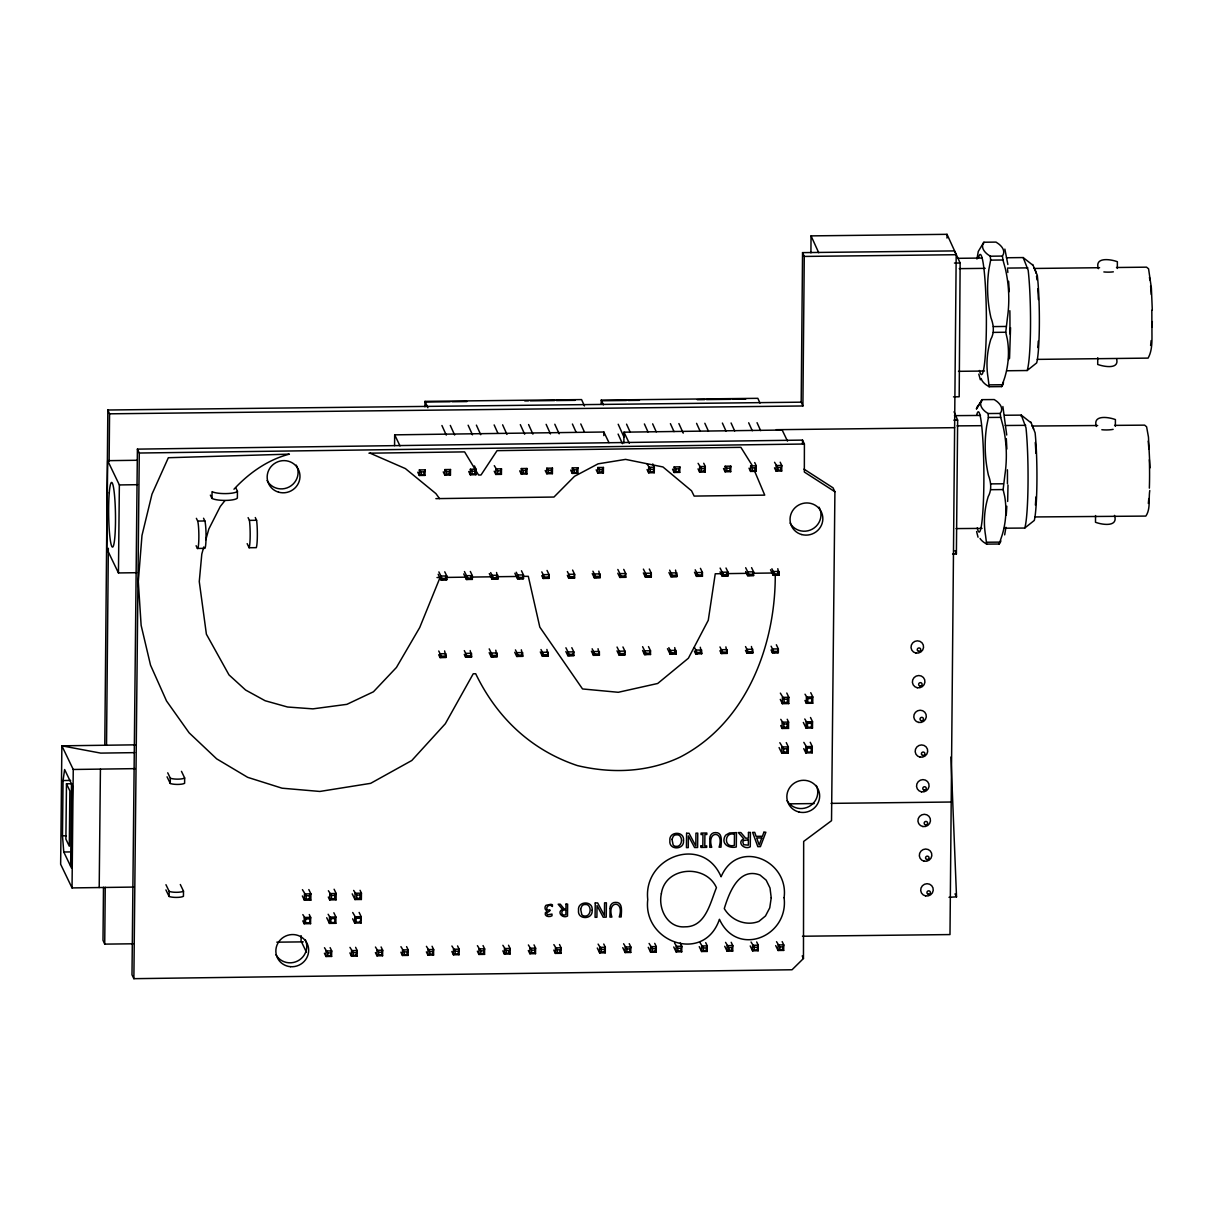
<?xml version="1.0" encoding="UTF-8"?>
<svg xmlns="http://www.w3.org/2000/svg" width="1213" height="1213" viewBox="0 0 1213 1213"><rect width="100%" height="100%" fill="white"/><g stroke="black" fill="none" stroke-linecap="round" stroke-linejoin="round"><path stroke-width="1.5" d="M802.506 443.852L802.521 440.107L137.403 449.128L131.99 974.782L133.87 978.679L792.044 969.763L803.461 958.497L803.673 841.428L831.527 820.685L834.908 491.75L833.043 487.838L803.992 469.128M802.521 440.107L804.401 444.019L804.34 472.039L834.908 491.75M1001.68 386.598L1004.682 377.774A148.274 110.459 -6.6 0 0 1007.321 339.155L1005.744 332.241L1007.457 317.654A148.274 140.086 14.6 0 0 1005.365 268.74L1002.954 259.991L1002.423 256.064L1003.378 254.199A166.287 33.221 0.4 0 0 998.663 243.919L996.009 242.1L983.864 242.236L982.894 244.101A166.287 33.206 0.4 0 0 987.609 254.381L990.278 256.216L990.642 260.128L988.959 268.937A148.274 140.071 14.7 0 0 990.96 317.836C993.644 324.796 994.599 332.589 990.794 339.337A148.274 110.474 -6.5 0 0 988.095 377.956L989.156 386.735L1001.68 386.598L1002.878 384.733A148.274 29.628 0.4 0 0 1003.394 382.14M810.921 252.85L811.042 235.883L947.019 234.321L960.135 262.994L959.18 396.787L953.509 396.848M947.004 238.082L947.019 234.321M1097.75 357.744L1097.704 364.446C1103.239 366.508 1119.341 369.783 1116.673 359.2M1098.387 268.664C1094.232 256.519 1111.184 259.339 1117.37 261.735L1117.325 268.452M103.484 887.279L102.999 940.318L104.727 944.123L133.096 943.79M104.788 745.237L107.836 410.009L801.187 402.17L802.9 405.976L109.564 413.815L107.836 410.009M104.727 944.123L105.243 887.294M106.532 745.252L108.336 548.276M109.125 461.167L109.564 413.815M424.944 406.764L425.005 401.367L581.573 399.593L584.469 405.976M601.223 403.702L601.254 400.093L757.837 398.319L760.005 403.11M602.103 404.46L602.133 400.76L626.469 400.487M801.187 402.17L802.551 252.622L954.464 250.909L956.193 254.715L949.991 934.571L802.49 936.239M802.9 405.976L804.264 256.428L802.551 252.622M952.599 554.007L956.39 553.977L957.648 420.138L954.055 411.768M1095.551 515.555L1095.491 522.257C1101.662 524.668 1118.613 527.549 1114.504 515.404M1096.4 426.46C1092.291 414.315 1109.243 417.181 1115.414 419.592L1115.354 426.309M62.485 835.848L63.061 780.535L64.623 769.542L72.416 785.721L71.567 868.205L63.773 852.011L62.485 835.848L66.275 835.802M66.472 783.81L65.896 839.123L69.308 846.204L69.869 790.876L66.472 783.81L72.083 783.734M70.642 866.279L71.491 783.795M134.067 887.067L72.037 887.916L73.25 769.482L61.863 745.828L135.629 744.827M99.208 887.537L100.421 769.103M136.811 460.273L107.669 460.667L106.759 548.67L118.449 572.945L136.66 572.703M118.449 572.945L119.359 484.942L107.669 460.667M133.87 978.679L139.283 453.025L137.403 449.128M180.312 884.504L183.497 891.146L183.451 896.255A7.809 1.713 0.6 0 1 176.78 897.408A7.809 1.713 0.6 0 1 169.092 896.452L169.153 891.343L165.954 884.702M181.48 771.347L184.664 777.988L184.619 783.264A7.824 1.713 0.6 0 1 177.947 784.417A7.824 1.713 0.6 0 1 170.26 783.462L170.32 778.185L167.728 772.802M212.002 498.407L212.063 491.614A13.176 2.896 0.6 0 0 225.8 493.6A13.176 2.896 0.6 0 0 237.445 491.265L237.369 498.058A13.176 2.896 0.6 0 1 225.724 500.408A13.176 2.896 0.6 0 1 212.002 498.407L210.365 495.131M301.127 935.648L301.067 941.03L306.389 952.084M302.795 920.894L304.16 923.73L305.54 922.881L305.585 918.954L302.856 914.617M302.371 895.967L304.418 900.243L306.146 899.03L306.192 895.77L302.431 889.66M310.831 900.152L304.418 900.243L304.478 893.936L310.892 893.845L310.831 900.152L309.451 898.985L309.482 895.725L310.892 893.845L308.83 889.569M310.573 923.654L304.16 923.73L304.22 917.453L310.634 917.362L310.573 923.654L309.542 922.82L310.634 917.362L309.27 914.526M324.417 953.251L325.979 956.496L327.722 955.632L327.753 952.948L324.478 947.717M331.619 956.42L325.979 956.496L326.039 950.977L331.68 950.901L331.619 956.42L330.467 955.601L331.68 950.901L330.118 947.641M326.706 917.725L329.436 923.396L330.815 922.532L330.846 918.605L328.132 914.268M328.314 897.044L329.693 899.894L331.422 898.681L331.452 895.437L328.389 890.736M336.092 899.803L329.693 899.894L329.754 893.587L336.168 893.496L336.092 899.803L334.727 898.636L334.758 895.391L336.168 893.496L334.106 889.235M335.834 923.305L329.436 923.396L329.496 917.104L335.91 917.013L335.834 923.305L334.818 922.486L334.849 918.559L335.91 917.013L333.863 912.767M349.905 952.902L351.467 956.162L353.21 955.298L353.241 952.614L349.966 947.383M352.665 918.802L354.712 923.048L356.076 922.198L356.122 918.271L352.725 912.51M357.107 956.087L351.467 956.162L351.527 950.628L357.168 950.552L357.107 956.087L355.955 955.253L357.168 950.552L355.606 947.308M352.225 893.86L354.969 899.546L356.698 898.348L356.728 895.088L353.65 890.403M361.368 899.47L354.969 899.546L355.03 893.253L361.429 893.162L361.368 899.47L359.988 898.302L360.034 895.042L361.429 893.162L360.064 890.312M361.11 922.957L354.712 923.048L354.772 916.755L361.171 916.679L361.11 922.957L360.094 922.138L361.171 916.679L359.124 912.419M375.393 952.569L376.955 955.814L378.699 954.949L378.729 952.266L375.454 947.035M382.595 955.738L376.955 955.814L377.016 950.279L382.656 950.204L382.595 955.738L381.443 954.904L382.656 950.204L381.094 946.959M394.559 445.626L394.68 434.845L603.847 432.01L608.971 442.639M400.881 952.22L402.443 955.465L404.187 954.601L404.217 951.917L400.942 946.686M408.084 955.389L402.443 955.465L402.504 949.931L408.144 949.855L408.084 955.389L406.931 954.57L408.144 949.855L406.582 946.61M419.38 469.931L419.319 475.466L424.959 475.39L425.02 469.856L419.38 469.931L421.093 471.918L421.063 474.601L419.319 475.466L417.757 472.221M424.959 475.39L423.807 474.571L425.02 469.856M426.37 951.871L427.931 955.116L429.675 954.252L429.705 951.568L426.43 946.337M433.572 955.04L427.931 955.116L427.992 949.597L433.632 949.506L433.572 955.04L432.419 954.222L433.632 949.506L432.071 946.261M438.697 654.777L440.031 657.537L441.911 657.34L438.742 651.002M438.166 574.28L440.835 579.814L442.715 579.617L438.879 571.899M444.868 469.583L444.807 475.117L450.448 475.041L450.508 469.507L444.868 469.583L446.581 471.569L446.551 474.253L444.807 475.117L443.245 471.872M450.448 475.041L449.295 474.222L449.326 471.539L450.508 469.507M451.858 951.523L453.419 954.783L455.163 953.903L455.193 951.219L451.918 946.004M459.06 954.707L453.419 954.783L453.48 949.248L459.121 949.173L459.06 954.707L457.908 953.873L459.121 949.173L457.559 945.913M464.261 654.398L465.595 657.173L467.475 656.976L464.306 650.638M463.73 573.931L466.399 579.465L468.279 579.268L464.443 571.55M475.936 474.708L474.783 473.874L474.814 471.19L475.996 469.173L470.356 469.249L470.295 474.783L475.936 474.708L475.996 469.173L474.435 465.913M468.734 471.523L470.295 474.783L472.039 473.904L472.069 471.22L470.356 469.249M477.346 951.189L478.908 954.434L480.651 953.57L480.682 950.886L477.406 945.655M484.548 954.358L478.908 954.434L478.968 948.9L484.609 948.824L484.548 954.358L483.396 953.524L484.609 948.824L483.047 945.579M489.173 652.655L491.159 656.794L493.039 656.597L489.203 648.879M489.294 573.582L491.962 579.117L493.843 578.919L490.674 572.581M494.222 471.19L495.783 474.435L497.527 473.57L497.557 470.887L494.282 465.656M501.424 474.359L500.272 473.525L501.485 468.825L495.844 468.9L495.783 474.435L501.424 474.359L501.485 468.825M502.834 950.84L504.396 954.085L506.139 953.221L506.17 950.537L502.895 945.306M508.474 950.765L510.036 954.009L504.396 954.085L504.456 948.551L510.097 948.475L510.036 954.009L508.884 953.175L510.097 948.475L508.535 945.23M514.737 652.291L516.723 656.43L518.618 656.233L515.434 649.895M514.873 573.249L517.526 578.768L519.407 578.571L516.238 572.233M521.332 468.552L521.287 474.086L526.912 474.01L526.973 468.476L521.332 468.552L523.046 470.538L523.015 473.222L521.287 474.086L519.71 470.841M526.912 474.01L525.76 473.176L525.79 470.492L526.973 468.476M528.322 950.492L529.884 953.736L531.628 952.872L531.658 950.188L528.383 944.957M535.524 953.661L529.884 953.736L529.945 948.202L535.585 948.126L535.524 953.661L534.372 952.842L535.585 948.126L534.023 944.882M540.301 651.912L542.302 656.066L544.182 655.869L540.998 649.531M541.771 575.659L543.09 578.419L544.971 578.222L541.802 571.884M546.82 468.203L546.775 473.737L552.4 473.661L552.461 468.127L546.82 468.203L548.534 470.189L548.519 472.873L546.775 473.737L545.198 470.492M552.4 473.661L551.248 472.843L551.278 470.159L552.461 468.127M553.81 950.143L555.372 953.388L557.116 952.523L557.146 949.84L553.871 944.609M561.013 953.312L555.372 953.388L555.433 947.869L561.073 947.793L561.013 953.312L559.86 952.493L561.073 947.793L559.511 944.533M565.865 651.548L567.866 655.702L569.746 655.505L565.91 647.772M567.335 575.311L568.654 578.085L570.55 577.873L567.366 571.535M572.309 467.869L572.263 473.388L577.888 473.313L577.949 467.793L572.309 467.869L574.022 469.84L574.007 472.524L572.263 473.388L570.686 470.144M577.888 473.313L576.736 472.494L576.766 469.81L577.949 467.793M591.428 651.184L593.43 655.323L595.31 655.126L592.141 648.788M592.232 573.582L594.234 577.737L596.114 577.54L592.93 571.202M597.797 467.521L597.751 473.055L603.377 472.979L603.437 467.445L597.797 467.521L599.51 469.492L599.495 472.191L597.751 473.055L596.174 469.795M603.377 472.979L602.224 472.145L602.255 469.461L603.437 467.445M603.816 435.603L603.847 432.01M597.281 948.02L599.631 952.887L601.375 952.023L601.39 949.339L598.115 944.108M605.272 952.812L599.631 952.887L599.677 947.353L605.317 947.277L605.272 952.812L604.104 951.993L605.317 947.277L603.756 944.032M617.008 650.82L618.994 654.959L620.874 654.762L617.038 647.045M617.796 573.233L619.798 577.388L621.678 577.191L617.842 569.473M623.861 442.957L623.982 432.177L782.173 430.039L787.495 441.092M622.769 947.671L625.12 952.539L626.863 951.674L626.878 948.991L623.603 943.759M630.76 952.463L625.12 952.539L625.165 947.019L630.805 946.944L630.76 952.463L629.592 951.644L630.805 946.944L629.244 943.684M642.602 646.681L646.453 654.398L644.558 654.595L642.572 650.441M643.36 572.9L645.361 577.039L647.242 576.842L643.406 569.124M647.06 469.552L648.621 472.797L650.365 471.933L650.395 469.249L647.12 464.018M654.262 472.721L648.621 472.797L648.682 467.278L654.323 467.202L654.262 472.721L653.11 471.902L654.323 467.202L652.761 463.942M648.258 947.323L650.608 952.205L652.351 951.341L652.367 948.642L649.091 943.426M656.248 952.129L650.608 952.205L650.653 946.671L656.294 946.595L656.248 952.129L655.081 951.295L656.294 946.595L654.732 943.35M668.833 647.681L672.017 654.034L670.137 654.232L667.468 648.697M668.939 572.551L670.925 576.691L672.806 576.493L669.637 570.155M674.17 466.929L674.11 472.464L679.75 472.388L679.811 466.853L674.17 466.929L675.884 468.9L675.853 471.599L674.11 472.464L672.548 469.204M679.75 472.388L678.598 471.554L679.811 466.853M673.746 946.989L676.096 951.856L677.84 950.992L677.855 948.308L674.58 943.077M681.736 951.78L676.096 951.856L676.141 946.322L681.782 946.246L681.736 951.78L680.569 950.947L681.782 946.246L680.22 943.001M694.412 647.317L697.581 653.655L695.701 653.852L694.367 651.093M694.503 572.202L696.489 576.342L698.385 576.145L695.201 569.807M698.036 468.87L699.598 472.115L701.341 471.251L701.372 468.567L698.097 463.336M705.238 472.039L699.598 472.115L699.658 466.58L705.299 466.505L705.238 472.039L704.086 471.205L705.299 466.505L703.737 463.26M699.234 946.64L701.584 951.508L703.328 950.643L703.343 947.96L700.068 942.728M707.224 951.432L701.584 951.508L701.63 945.973L707.27 945.897L707.224 951.432L706.057 950.598L707.27 945.897L705.708 942.653M719.976 646.954L723.145 653.291L721.265 653.489L719.931 650.729M720.067 571.854L722.069 575.993L723.949 575.796L720.113 568.078M725.147 466.232L725.086 471.766L730.726 471.69L730.787 466.156L725.147 466.232L726.86 468.218L726.83 470.902L725.086 471.766L723.524 468.521M730.726 471.69L729.574 470.871L730.787 466.156M724.722 946.292L727.072 951.159L728.816 950.295L728.831 947.611L725.556 942.38M732.713 951.083L727.072 951.159L727.118 945.624L732.758 945.549L732.713 951.083L731.545 950.264L732.758 945.549L731.196 942.304M745.495 650.35L746.829 653.125L748.709 652.928L745.54 646.59M745.631 571.505L747.633 575.659L749.513 575.462L745.677 567.729M756.215 471.341L755.062 470.523L755.093 467.839L756.275 465.807L750.635 465.883L750.574 471.417L756.215 471.341L756.275 465.807L754.713 462.562M749.012 468.173L750.574 471.417L752.318 470.553L752.348 467.869L750.635 465.883M750.21 945.943L752.56 950.825L754.304 949.946L754.334 947.262L751.044 942.031M758.201 950.734L752.56 950.825L752.606 945.291L758.246 945.215L758.201 950.734L757.033 949.915L758.246 945.215L756.685 941.955M771.074 649.986L772.393 652.761L774.288 652.549L771.104 646.211M770.528 569.776L773.197 575.311L775.077 575.114L771.908 568.776M774.501 467.824L776.062 471.084L777.806 470.204L777.836 467.521L774.561 462.289M781.703 470.993L776.062 471.084L776.123 465.549L781.763 465.474L781.703 470.993L780.55 470.174L781.763 465.474L780.202 462.214M775.698 945.594L778.049 950.476L779.792 949.612L779.823 946.928L776.532 941.697M779.08 747.572L781.824 753.258L783.568 752.06L783.598 748.815L779.838 742.705M780.717 725.617L782.082 728.467L783.81 727.254L783.856 724.025L780.778 719.339M780.277 699.401L782.34 703.676L784.068 702.463L784.098 699.234L780.353 693.123M783.689 950.401L778.049 950.476L778.094 944.942L783.734 944.866L783.689 950.401L782.521 949.567L783.734 944.866L782.173 941.622M788.253 753.182L781.824 753.258L781.9 746.981L788.314 746.89L788.253 753.182L786.873 752.015L786.919 748.77L788.314 746.89L786.267 742.614M788.511 728.376L782.082 728.467L782.142 722.19L788.571 722.099L788.511 728.376L787.131 727.224L787.161 723.979L788.571 722.099L787.207 719.248M788.768 703.585L782.34 703.676L782.4 697.384L788.829 697.308L788.768 703.585L787.389 702.418L787.419 699.188L788.829 697.308L786.782 693.032M803.764 748.648L805.811 752.909L807.191 752.045L807.236 748.118L803.84 742.371M803.34 722.448L806.069 728.118L807.449 727.254L807.494 723.327L804.765 718.991M804.962 700.477L806.327 703.313L807.706 702.463L807.737 698.536L805.023 694.2M812.225 752.818L805.811 752.909L805.887 746.617L812.285 746.526L812.225 752.818L811.194 751.999L811.239 748.072L812.285 746.526L810.239 742.28M812.483 728.027L806.069 728.118L806.129 721.826L812.543 721.735L812.483 728.027L811.452 727.209L811.497 723.266L812.543 721.735L810.496 717.49M812.74 703.237L806.327 703.313L806.387 697.035L812.801 696.944L812.74 703.237L811.709 702.403L811.755 698.476L812.801 696.944L810.754 692.699M999.163 544.015L1002.135 535.176A148.274 110.686 -6 0 0 1004.713 496.496L1003.136 489.582L1004.895 474.996A148.274 140.071 13.8 0 0 1003.075 426.112L1000.71 417.363L1000.209 413.436L1001.241 411.586A166.287 32.948 0.5 0 0 996.843 401.382L994.235 399.562L982.09 399.653L981.059 401.503A166.287 32.933 0.6 0 0 985.456 411.707L988.064 413.542L988.383 417.454L986.654 426.233A148.274 140.071 13.9 0 0 988.398 475.132C991.036 482.092 991.961 489.885 988.186 496.633A148.274 110.701 -5.9 0 0 985.532 535.297L986.639 544.106L999.163 544.015L1000.422 542.15A148.274 29.385 0.5 0 0 1000.861 540.877M1010.55 327.646L1009.534 358.472M1007.654 501.454L1008.003 485.018M1152.35 321.581C1150.955 333.423 1154.079 347.449 1148.089 358.108L1037.267 359.382M1149.772 490.537C1148.408 498.77 1150.773 508.929 1145.845 516.086L1034.962 516.95M981.529 401.533L982.09 399.653M983.288 244.116L983.864 242.236M775.259 574.81C775.501 645.907 746.192 723.084 680.008 757.17C647.833 772.438 611.686 773.727 577.388 765.585C530.976 750.059 496.86 717.535 475.693 673.746L473.237 673.776L445.323 723.736L411.798 760.506L370.647 783.34L319.838 791.452L282.053 788.192L247.679 777.336L216.687 758.868L189.122 732.819L166.53 700.978L150.533 665.164L141.133 625.362L138.297 581.588L141.982 535.449L151.989 494.161L168.349 457.726L289.391 454.132C267.861 459.666 248.908 473.1 233.973 489.218M1004.667 534.888L1005.941 527.261M976.935 259.051L978.285 251.44L983.364 242.979M203.799 546.942L201.798 554.083L199.266 581.573L206.392 634.202L228.984 674.883L245.602 690.03L265.131 700.735L287.572 707.012L312.909 708.862L346.873 704.344L373.437 691.789L396.439 667.453L419.713 627.546L440.061 577.509L436.998 577.54M205.801 539.785L208.803 529.065L220.281 506.473L224.845 500.726M1020.997 416.12L1021.316 415.119L1004.607 415.255M1030.701 422.564L1021.316 415.119L1025.986 427.764A58.482 5.004 89.5 0 1 1025.046 527.033L1024.727 528.049L1004.303 528.201M445.459 576.963L446.793 579.723L440.835 579.814L440.865 576.039L446.763 575.963L446.793 579.723L445.99 579.571L446.763 575.963L444.762 571.808M445.99 657.461L440.031 657.537L440.061 653.762L445.959 653.686L445.99 657.461L444.625 650.926M471.023 576.615L472.357 579.389L466.399 579.465L466.429 575.69L472.327 575.614L472.357 579.389L471.554 579.223L472.327 575.614L470.326 571.459M471.554 657.082L465.595 657.173L465.64 653.398L471.523 653.322L471.554 657.082L470.204 650.547M496.587 576.266L497.921 579.041L491.962 579.117L491.993 575.341L497.891 575.265L497.921 579.041L496.572 572.506M497.118 656.718L491.159 656.794L491.204 653.034L497.103 652.943L497.118 656.718L495.768 650.183M523.485 578.692L517.526 578.768L517.572 574.992L523.455 574.917L523.485 578.692L522.697 578.525L523.455 574.917L521.469 570.777M522.682 656.354L516.723 656.43L516.768 652.655L522.667 652.579L522.682 656.354L521.332 649.819M549.049 578.343L543.09 578.419L543.136 574.659L549.034 574.568L549.049 578.343L548.261 578.176L549.034 574.568L547.033 570.428M548.261 655.99L542.302 656.066L542.332 652.291L548.231 652.215L548.261 655.99L546.896 649.44M574.613 577.995L568.654 578.085L568.7 574.31L574.598 574.234L574.613 577.995L573.825 577.843L574.598 574.234L572.597 570.08M573.825 655.611L567.866 655.702L567.896 651.927L573.794 651.851L573.825 655.611L573.021 654.292L573.794 651.851L571.808 647.697M600.192 577.646L594.234 577.737L594.264 573.961L600.162 573.885L600.192 577.646L598.828 571.111M599.389 655.247L593.43 655.323L593.475 651.563L599.358 651.472L599.389 655.247L598.039 648.712M625.756 577.312L619.798 577.388L619.828 573.613L625.726 573.537L625.756 577.312L624.953 575.978L625.726 573.537L623.74 569.382M624.953 654.884L618.994 654.959L619.039 651.184L624.938 651.108L624.953 654.884L624.164 654.717L624.938 651.108L622.936 646.969M651.32 576.963L645.361 577.039L645.407 573.264L651.29 573.188L651.32 576.963L650.517 575.629L651.29 573.188L649.304 569.033M650.517 654.504L644.558 654.595L644.603 650.82L650.502 650.744L650.517 654.504L649.713 653.185L650.502 650.744L648.5 646.59M676.884 576.615L670.925 576.691L670.971 572.915L676.869 572.839L676.884 576.615L675.535 570.08M674.762 651.381L676.096 654.141L670.137 654.232L670.167 650.456L676.066 650.38L676.096 654.141L674.731 647.606M702.448 576.266L696.489 576.342L696.535 572.581L702.433 572.491L702.448 576.266L701.645 574.947L702.433 572.491L700.432 568.351M700.326 651.017L701.66 653.777L695.701 653.852L695.731 650.092L701.63 650.001L701.66 653.777L700.295 647.242M728.027 575.917L722.069 575.993L722.099 572.233L727.997 572.142L728.027 575.917L727.224 574.598L727.997 572.142L725.996 568.002M727.224 653.413L721.265 653.489L721.31 649.713L727.194 649.637L727.224 653.413L725.874 646.878M753.591 575.569L747.633 575.659L747.663 571.884L753.561 571.808L753.591 575.569L752.788 574.249L753.561 571.808L751.575 567.654M752.788 653.034L746.829 653.125L746.874 649.349L752.773 649.273L752.788 653.034L751.438 646.499M777.821 572.46L779.155 575.22L773.197 575.311L773.242 571.535L779.125 571.459L779.155 575.22L777.806 568.685M778.352 652.67L772.393 652.761L772.438 648.985L778.337 648.91L778.352 652.67L777.563 652.518L778.337 648.91L776.335 644.755M1032.566 264.965L1023.165 257.565L1006.472 257.762M1006.729 370.769L1027.138 370.526L1027.472 369.525A58.482 5.322 89.3 0 0 1028.184 270.287L1023.165 257.565M981.059 401.503L976.465 408.842L977.905 405.521M976.465 408.842L981.59 400.396M1027.138 370.526L1036.66 362.914A51.628 4.7 89.3 0 0 1037.297 275.306L1032.733 264.479M1024.727 528.049L1034.28 520.453A51.628 4.412 89.5 0 0 1035.114 432.829L1030.868 422.063M948.991 897.317L956.526 896.847L950.947 757.003M139.283 453.025L804.401 444.019M368.934 453.192L464.609 451.888L478.559 475.026L481.015 474.996L497.057 450.645L740.885 447.339L752.227 465.474M421.093 471.918L423.837 471.872M446.581 471.569L449.326 471.539M472.069 471.22L474.814 471.19M497.557 470.887L500.302 470.841M523.046 470.538L525.79 470.492M548.534 470.189L551.278 470.159M574.022 469.84L576.766 469.81M599.51 469.492L602.255 469.461M650.395 469.249L653.14 469.219M675.884 468.9L678.628 468.87M701.372 468.567L704.116 468.521M726.86 468.218L729.604 468.173M752.348 467.869L755.093 467.839M777.836 467.521L780.581 467.49M421.063 474.601L423.807 474.571M446.551 474.253L449.295 474.222M472.039 473.904L474.783 473.874M497.527 473.57L500.272 473.525M523.015 473.222L525.76 473.176M548.519 472.873L551.248 472.843M574.007 472.524L576.736 472.494M599.495 472.191L602.224 472.145M650.365 471.933L653.11 471.902M675.853 471.599L678.598 471.554M701.341 471.251L704.086 471.205M726.83 470.902L729.574 470.871M752.318 470.553L755.062 470.523M777.806 470.204L780.55 470.174M119.359 484.942L137.569 484.684M435.876 498.634L553.962 497.042L574.477 476.345L598.085 463.836L625.59 459.393L662.95 466.96L691.546 490.81L694.154 496.087L764.736 495.131L754.441 470.705M196.37 518.33L197.689 521.074L204.861 520.968A14.131 1.486 89.2 0 1 206.043 537.389A14.131 1.486 89.2 0 1 204.588 548.352L197.401 548.443L196.097 545.714M248.104 517.633L249.423 520.377L256.595 520.271A15.936 1.683 89.2 0 1 257.338 535.797A15.936 1.683 89.2 0 1 256.307 547.654L249.135 547.745L247.164 543.636M445.687 577.433L466.338 577.145M471.978 577.07L492.63 576.797M496.39 576.736L517.041 576.463M522.667 576.387L528.307 576.311L539.815 627.121L582.528 688.954L618.281 692.289L657.704 683.48L688.393 658.219L708.271 620.283L715.245 573.779L722.766 573.673M726.526 573.628L747.193 573.34M752.833 573.264L773.515 572.991M442.73 578.449L445.975 578.404M468.294 578.101L471.554 578.055M493.858 577.752L497.118 577.706M519.422 577.403L522.682 577.358M544.986 577.07L548.246 577.024M570.55 576.721L573.81 576.675M596.129 576.372L599.389 576.327M621.693 576.023L624.953 575.978M647.257 575.675L650.517 575.629M672.821 575.326L676.081 575.28M698.385 574.977L701.645 574.947M723.964 574.644L727.224 574.598M749.528 574.295L752.788 574.249M775.092 573.946L778.352 573.901M442.715 579.617L445.99 579.571M468.279 579.268L471.554 579.223M493.843 578.919L497.118 578.874M519.407 578.571L522.697 578.525M544.971 578.222L548.261 578.176M570.55 577.873L573.825 577.843M596.114 577.54L599.389 577.494M621.678 577.191L624.953 577.145M647.242 576.842L650.517 576.797M672.806 576.493L676.096 576.448M698.385 576.145L701.66 576.099M723.949 575.796L727.224 575.75M749.513 575.462L752.788 575.417M775.077 575.114L778.352 575.068M569.761 654.338L573.021 654.292M595.325 653.959L598.585 653.928M620.889 653.595L624.149 653.549M646.453 653.231L649.713 653.185M672.032 652.867L675.292 652.821M697.596 652.488L700.856 652.458M723.16 652.124L726.42 652.078M748.724 651.76L751.984 651.715M774.288 651.396L777.548 651.351M441.926 656.172L445.186 656.127M467.49 655.808L470.75 655.763M493.054 655.429L496.314 655.399M518.618 655.065L521.878 655.02M544.197 654.702L547.457 654.656M748.709 652.928L751.999 652.882M774.288 652.549L777.563 652.518M441.911 657.34L445.186 657.294M467.475 656.976L470.75 656.93M493.039 656.597L496.329 656.551M518.618 656.233L521.893 656.188M544.182 655.869L547.457 655.824M569.746 655.505L573.021 655.46M595.31 655.126L598.585 655.081M620.874 654.762L624.164 654.717M807.737 698.536L811.755 698.476M784.098 699.234L787.419 699.188M784.068 702.463L787.389 702.418M807.706 702.463L811.709 702.403M807.494 723.327L811.497 723.266M783.856 724.025L787.161 723.979M783.81 727.254L787.131 727.224M807.449 727.254L811.452 727.209M134.673 752.636L100.709 753.106L61.863 745.828L60.65 864.263L72.037 887.916M807.236 748.118L811.239 748.072M783.598 748.815L786.919 748.77M783.568 752.06L786.873 752.015M807.191 752.045L811.194 751.999M73.25 769.482L135.28 768.633M63.061 780.535L70.627 780.429M63.773 852.011L71.34 851.905M306.192 895.77L309.482 895.725M331.452 895.437L334.758 895.391M356.728 895.088L360.034 895.042M306.146 899.03L309.451 898.985M331.422 898.681L334.727 898.636M356.698 898.348L359.988 898.302M305.585 918.954L309.588 918.893M330.846 918.605L334.849 918.559M356.122 918.271L360.125 918.211M305.54 922.881L309.542 922.82M330.815 922.532L334.818 922.486M356.076 922.198L360.094 922.138M327.753 952.948L330.497 952.918M353.241 952.614L355.985 952.569M378.729 952.266L381.473 952.22M404.217 951.917L406.962 951.871M429.705 951.568L432.45 951.538M455.193 951.219L457.938 951.189M480.682 950.886L483.426 950.84M506.17 950.537L508.914 950.492M531.658 950.188L534.402 950.158M557.146 949.84L559.89 949.809M601.39 949.339L604.135 949.309M626.878 948.991L629.623 948.96M652.367 948.642L655.111 948.611M677.855 948.308L680.599 948.263M703.343 947.96L706.087 947.914M728.831 947.611L731.575 947.58M754.334 947.262L757.064 947.232M779.823 946.928L782.552 946.883M327.722 955.632L330.467 955.601M353.21 955.298L355.955 955.253M378.699 954.949L381.443 954.904M404.187 954.601L406.931 954.57M429.675 954.252L432.419 954.222M455.163 953.903L457.908 953.873M480.651 953.57L483.396 953.524M506.139 953.221L508.884 953.175M531.628 952.872L534.372 952.842M557.116 952.523L559.86 952.493M601.375 952.023L604.104 951.993M626.863 951.674L629.592 951.644M652.351 951.341L655.081 951.295M677.84 950.992L680.569 950.947M703.328 950.643L706.057 950.598M728.816 950.295L731.545 950.264M754.304 949.946L757.033 949.915M779.792 949.612L782.521 949.567M804.264 256.428L956.193 254.715M990.278 256.216L1002.423 256.064M958.24 258.324L982.348 258.035M990.642 260.128L1002.954 259.991M954.464 263.054L960.135 262.994M959.225 268.649L985.199 268.346M1007.457 268.088L1027.866 267.861M1099.585 267.709L1033.855 268.467A45.548 4.155 89.3 0 1 1036.008 273.198M1116.491 267.512L1146.543 267.163L1148.575 268.831L1151.38 287.997L1152.289 309.937M993.371 326.6L1005.789 326.449M993.326 332.392L1005.744 332.241M958.497 371.33L984.471 371.026M989.656 384.87L1002.165 384.718M425.869 402.019L450.205 401.746M451.979 401.73L466.944 401.564M524.759 400.912L528.489 400.866M530.263 400.836L554.599 400.563M556.358 400.548L575.068 400.335M628.228 400.457L639.463 400.335M697.278 399.684L704.753 399.593M706.527 399.577L730.848 399.304M732.622 399.274L745.722 399.138M776.29 429.69L954.616 427.673M789.769 803.84L814.166 803.567M831.072 803.37L951.204 802.02M276.807 942.167L303.28 941.879M988.064 413.542L1000.209 413.436M954.495 415.65L980.483 415.437M988.383 417.454L1000.71 417.363M953.873 420.168L957.648 420.138M957.012 425.884L981.15 425.687M1005.274 425.505L1025.698 425.338M1097.674 425.52L1031.899 426.036A45.548 3.897 89.5 0 1 1033.582 429.114M1114.58 425.384L1144.647 425.141L1146.603 426.809L1148.468 437.12L1149.985 467.854M990.763 483.881L1003.181 483.79M990.703 489.688L1003.136 489.582M956.041 528.595L982.03 528.383M987.109 542.226L999.633 542.12M370.056 453.177L405.4 468.597L435.922 493.615L439.515 498.588M989.156 386.735L986.275 384.915A148.274 29.597 0.4 0 1 981.211 378.501M986.639 544.106L983.804 542.287A148.274 29.37 0.6 0 1 980.043 538.481M955.025 893.875L956.526 896.847M165.908 889.917L169.092 896.452M623.982 432.177L629.304 443.245M802.202 955.889L803.461 958.497M394.68 434.845L400.002 445.899M255.276 517.542L256.595 520.271M235.898 488.051L237.445 491.265M203.541 518.239L204.861 520.968M167.06 776.82L170.26 783.462M811.042 235.883L818.745 252.759M757.048 422.67L760.657 430.66M748.679 422.776L752.287 430.751M731.075 422.973L734.684 430.964M722.387 423.064L726.011 431.055M704.844 423.261L708.468 431.252M696.58 423.352L700.189 431.343M678.886 423.564L683.222 433.147M670.41 423.655L674.019 431.646M652.655 423.853L656.263 431.843M644.391 423.944L648 431.934M626.56 424.156L630.169 432.131M618.19 424.247L623.967 437.029M618.099 434.072L622.436 443.655M601.254 400.093L603.422 404.884M580.784 423.944L584.393 431.934M572.415 424.034L576.023 432.025M554.811 424.232L559.148 433.814M546.138 424.338L550.459 433.92M528.595 424.535L532.916 434.118M520.316 424.626L524.653 434.209M502.622 424.823L506.958 434.406M494.146 424.929L497.755 432.905M476.391 425.126L480.727 434.709M468.127 425.217L472.464 434.8M450.296 425.414L454.632 434.997M441.926 425.505L446.263 435.103M425.005 401.367L427.886 407.75M954.949 550.626L956.39 553.977M1004.864 249.105L1007.867 264.495M978.8 374.135L980.362 379.805M1002.878 406.537L1006.729 435.012M976.601 531.552L978.042 537.207M816.304 785.478A16.497 15.996 -25.7 0 1 808.798 806.645A16.497 15.996 -25.7 0 1 787.085 800.716M296.275 465.11A16.497 15.996 -25.7 0 1 289.194 486.944A16.497 15.996 -25.7 0 1 267.103 480.515M819.018 507.17A16.497 15.996 -25.7 0 1 812.331 529.126A16.497 15.996 -25.7 0 1 790.118 523.076M305.388 939.893A16.497 15.996 -25.7 0 1 297.655 960.984A16.497 15.996 -25.7 0 1 276.003 954.828M197.689 521.074A14.131 1.486 89.2 0 1 198.856 537.495A14.131 1.486 89.2 0 1 197.401 548.443M249.423 520.377A15.936 1.683 89.2 0 1 250.166 535.903A15.936 1.683 89.2 0 1 249.135 547.745M184.664 777.988A7.824 1.713 0.6 0 1 177.993 779.14A7.824 1.713 0.6 0 1 170.32 778.185M183.497 891.146A7.809 1.713 0.6 0 1 176.84 892.298A7.809 1.713 0.6 0 1 169.153 891.343M1113.14 429.341A9.507 1.895 0.5 0 1 1101.829 429.736M1148.195 441.107A39.377 3.366 89.5 0 1 1148.832 448.855M1149.348 459.727A39.377 3.366 89.5 0 1 1149.348 488.157M1148.787 498.543A39.377 3.366 89.5 0 1 1148.317 503.425M1035.265 442.518A45.548 3.897 89.5 0 1 1035.917 453.328M1035.917 496.966A45.548 3.897 89.5 0 1 1035.386 505.078M976.692 414.967A60.104 5.14 89.6 0 1 983.879 473.51A60.104 5.14 89.6 0 1 977.238 527.882M1006.29 438.636A60.013 5.11 89.5 0 1 1006.851 449.037M1007.412 469.81A60.013 5.11 89.5 0 1 1007.442 483.714M1006.805 506.23A60.013 5.11 89.5 0 1 1006.214 515.267M1113.337 271.833A9.507 1.91 0.4 0 1 1103.86 271.939M1149.454 277.413A39.377 3.578 89.3 0 1 1149.894 280.006M1150.606 286.056A39.377 3.578 89.3 0 1 1151.228 294.471M1151.804 310.255A39.377 3.578 89.3 0 1 1151.759 327.101M1151.107 340.595A39.377 3.578 89.3 0 1 1150.606 345.478M1036.509 276.2A45.548 4.155 89.3 0 1 1036.979 279.854M1037.797 288.83A45.548 4.155 89.3 0 1 1038.389 299.52M1038.267 341.08A45.548 4.155 89.3 0 1 1037.797 347.54M978.527 257.581A60.104 5.489 89.4 0 1 986.366 316.229A60.104 5.489 89.4 0 1 979.452 370.481M1007.533 269.407A60.013 5.459 89.3 0 1 1007.851 272.5M1008.61 281.249A60.013 5.459 89.3 0 1 1009.231 291.666M1009.853 310.71A60.013 5.459 89.3 0 1 1009.853 333.909M1009.034 354.12A60.013 5.459 89.3 0 1 1008.594 359.639M549.883 910.159C550.429 912.055 544.804 911.994 547.442 914.814L551.991 914.086L551.976 915.785C549.55 917.377 544.152 916.679 545.334 912.798C549.383 910.478 544.106 910.66 545.062 907.172A3.821 3.7 -25.7 0 1 546.093 905.262L550.914 904.292L552.415 904.792L552.4 906.49C548.367 902.184 543.424 910.766 549.883 910.159M565.94 910.205L565.895 914.708C560.254 916.892 560.664 908.31 565.94 910.205M566.001 904.125L565.955 908.871L564.106 908.901L560.285 904.201L558.192 904.231L562.468 909.371C556.464 912.055 562.529 918.908 567.502 916.058L567.623 904.11L566.001 904.125M595.234 902.957L595.083 917.301L596.902 917.286L597.023 905.565L603.225 917.195L606.242 917.149L606.394 902.806L604.574 902.836L604.438 915.663L597.645 902.927L595.234 902.957M610.048 908.522L609.957 917.104L611.898 917.073C606.439 900.228 624.983 899.743 619.236 916.983L621.177 916.952C621.223 912.479 623.361 902.002 615.719 902.381C612.292 902.063 609.669 905.216 610.048 908.522M686.603 833.286L686.452 847.644L688.271 847.614L688.393 835.893L694.594 847.523L697.611 847.493L697.763 833.134L695.944 833.164L695.807 845.992L689.014 833.255L686.603 833.286M700.932 845.977L700.917 847.447L706.694 847.356L706.709 845.901L704.798 845.931L704.905 834.514L706.83 834.483L706.845 833.013L701.069 833.088L701.053 834.559L702.964 834.529L702.843 845.946L700.932 845.977M709.878 838.744L709.787 847.326L711.728 847.296C706.269 830.45 724.828 829.965 719.066 847.19L721.007 847.174C721.053 842.701 723.191 832.224 715.549 832.603C712.137 832.285 709.499 835.439 709.878 838.744M734.471 834.286L734.365 845.355C723.524 848.645 724.055 831.178 734.471 834.286M736.443 832.618L736.291 846.962C730.544 848.539 722.114 845.264 724.252 838.077A7.233 7.005 -25.7 0 1 725.95 834.969L729.498 832.982L736.443 832.618M748.406 839.745L748.345 845.158L743.705 844.718L742.826 842.095A2.593 2.502 -25.7 0 1 743.66 840.564L748.406 839.745M748.482 832.452L748.421 838.153L745.677 838.198L740.855 832.558L738.323 832.588L743.766 838.79C736.397 842.277 744.357 850.252 750.271 846.765L750.422 832.421L748.482 832.452M580.633 908.992L581.785 914.617A4.124 4.003 -25.7 0 0 584.196 916.012C589.715 917.164 591.701 909.492 588.836 905.899A4.2 4.064 -25.7 0 0 586.41 904.519L584.332 904.549A4.185 4.048 -25.7 0 0 581.876 905.99L580.633 908.992M672.002 839.335L673.154 844.945A4.124 4.003 -25.7 0 0 675.565 846.34C681.084 847.493 683.071 839.821 680.205 836.227A4.2 4.064 -25.7 0 0 677.779 834.847L675.702 834.878A4.185 4.048 -25.7 0 0 673.245 836.318L672.002 839.335M784.098 897.726C788.935 936.572 737.049 957.997 719.445 919.302C704.177 964.259 642.556 942.183 647.757 899.576C642.86 856.803 702.903 834.271 721.098 876.772C737.58 837.986 789.208 860.381 784.098 897.726M592.111 910.175C593.384 919.757 577.191 920.136 578.525 910.356C577.252 900.774 593.43 900.41 592.111 910.175M683.48 840.503C684.754 850.086 668.56 850.465 669.894 840.685C668.621 831.102 684.799 830.738 683.48 840.503M661.358 893.693C657.962 908.931 667.681 928.309 685.133 926.823C705.663 926.99 710.272 902.608 716.443 887.658C705.617 863.641 665.133 866.461 661.358 893.693M771.225 897.817L769.739 907.855L765.479 915.982L758.913 921.38C745.995 926.474 731.151 920.379 724.282 908.598C729.028 892.995 738.778 866.855 760.035 875.058L766.161 880.153L770.012 887.992L771.225 897.817M763.902 832.239L762.431 836.257L756.108 836.348L754.713 832.376L752.636 832.391L757.822 846.674L760.415 846.629L765.873 832.224L763.902 832.239M761.825 837.91L759.186 844.991L756.685 837.971L761.825 837.91M290.483 966.685A16.497 15.996 -25.7 0 0 307.268 943.79A16.497 15.996 -25.7 0 0 279.02 941.455A16.497 15.996 -25.7 0 0 290.483 966.685M801.717 534.554A16.497 15.996 -25.7 0 0 822.414 514.979A16.497 15.996 -25.7 0 0 795.212 507.58A16.497 15.996 -25.7 0 0 801.717 534.554M798.851 811.982A16.497 15.996 -25.7 0 0 819.139 791.998A16.497 15.996 -25.7 0 0 791.771 785.16A16.497 15.996 -25.7 0 0 798.851 811.982M278.565 492.16A16.497 15.996 -25.7 0 0 299.611 472.934A16.497 15.996 -25.7 0 0 272.546 465.064A16.497 15.996 -25.7 0 0 278.565 492.16M109.261 492.812A32.357 3.412 89.2 0 0 111.748 546.29A32.357 3.412 89.2 0 0 115.19 505.108A32.357 3.412 89.2 0 0 109.261 492.812M928.294 894.208A1.744 1.698 -26.8 0 0 930.341 891.995A1.744 1.698 -26.8 0 0 927.399 891.403A1.744 1.698 -26.8 0 0 928.294 894.208M925.595 895.922A6.323 6.126 -26.8 0 0 932.979 887.901A6.323 6.126 -26.8 0 0 922.365 885.793A6.323 6.126 -26.8 0 0 925.595 895.922M926.914 859.517A1.744 1.698 -26.8 0 0 928.946 857.288A1.744 1.698 -26.8 0 0 926.019 856.712A1.744 1.698 -26.8 0 0 926.914 859.517M924.2 861.215A6.323 6.126 -26.8 0 0 931.584 853.209A6.323 6.126 -26.8 0 0 920.985 851.101A6.323 6.126 -26.8 0 0 924.2 861.215M925.519 824.81A1.744 1.698 -26.8 0 0 927.566 822.596A1.744 1.698 -26.8 0 0 924.624 822.02A1.744 1.698 -26.8 0 0 925.519 824.81M922.82 826.523A6.323 6.126 -26.8 0 0 930.204 818.502A6.323 6.126 -26.8 0 0 919.59 816.394A6.323 6.126 -26.8 0 0 922.82 826.523M924.139 790.118A1.744 1.698 -26.8 0 0 926.186 787.904A1.744 1.698 -26.8 0 0 923.245 787.313A1.744 1.698 -26.8 0 0 924.139 790.118M921.44 791.831A6.323 6.126 -26.8 0 0 928.824 783.81A6.323 6.126 -26.8 0 0 918.211 781.703A6.323 6.126 -26.8 0 0 921.44 791.831M922.759 755.426A1.744 1.698 -26.8 0 0 924.806 753.197A1.744 1.698 -26.8 0 0 921.865 752.621A1.744 1.698 -26.8 0 0 922.759 755.426M920.045 757.124A6.323 6.126 -26.8 0 0 927.429 749.118A6.323 6.126 -26.8 0 0 916.831 747.011A6.323 6.126 -26.8 0 0 920.045 757.124M921.364 720.719A1.744 1.698 -26.8 0 0 923.411 718.505A1.744 1.698 -26.8 0 0 920.485 717.914A1.744 1.698 -26.8 0 0 921.364 720.719M918.666 722.432A6.323 6.126 -26.8 0 0 926.05 714.412A6.323 6.126 -26.8 0 0 915.451 712.304A6.323 6.126 -26.8 0 0 918.666 722.432M919.985 686.027A1.744 1.698 -26.8 0 0 922.032 683.814A1.744 1.698 -26.8 0 0 919.09 683.222A1.744 1.698 -26.8 0 0 919.985 686.027M917.286 687.741A6.323 6.126 -26.8 0 0 924.67 679.72A6.323 6.126 -26.8 0 0 914.056 677.612A6.323 6.126 -26.8 0 0 917.286 687.741M918.605 651.336A1.744 1.698 -26.8 0 0 920.652 649.107A1.744 1.698 -26.8 0 0 917.71 648.53A1.744 1.698 -26.8 0 0 918.605 651.336M915.906 653.034A6.323 6.126 -26.8 0 0 923.29 645.013A6.323 6.126 -26.8 0 0 912.676 642.92A6.323 6.126 -26.8 0 0 915.906 653.034"/></g></svg>
